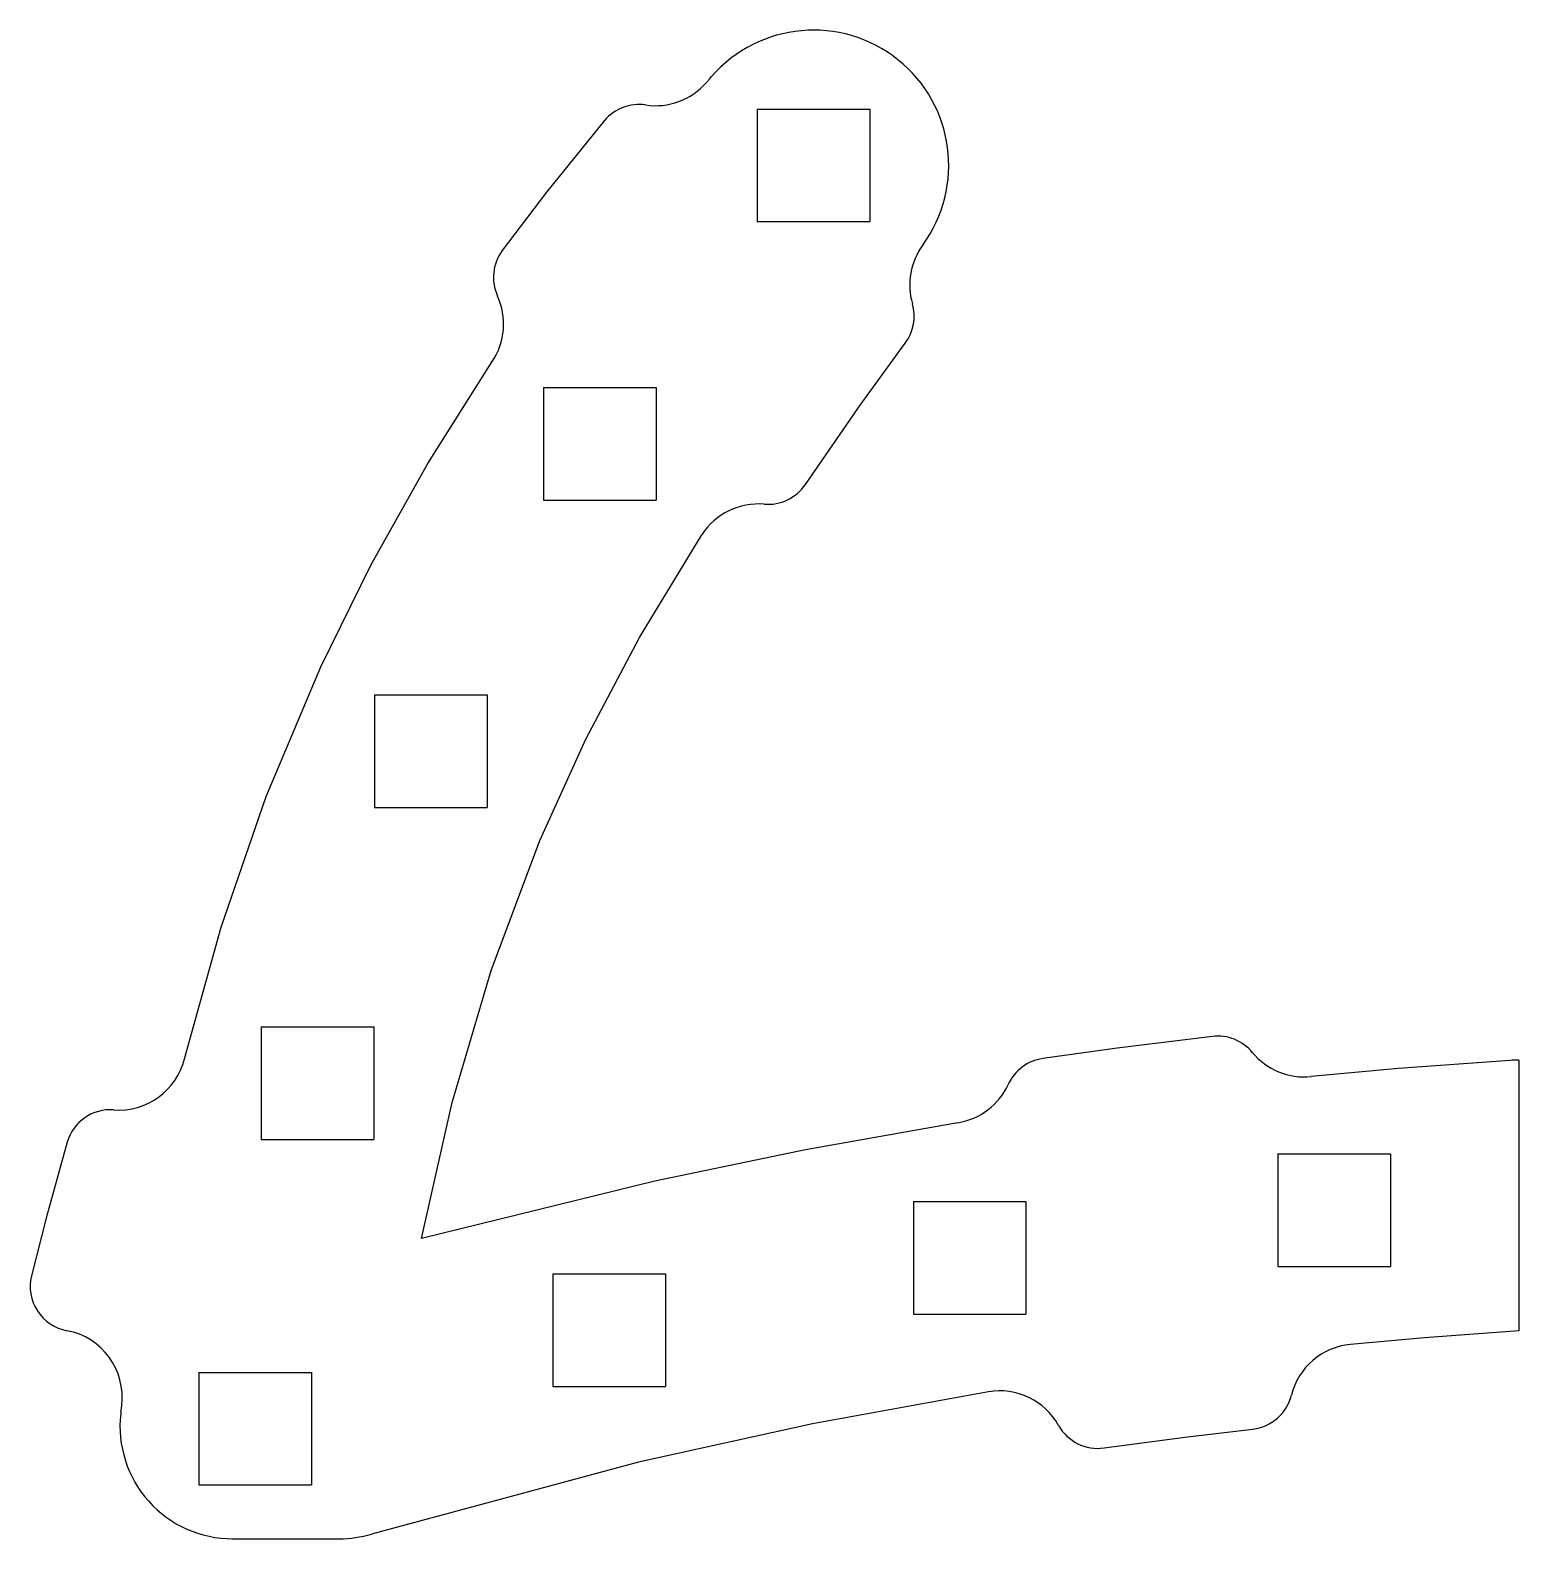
# Model space of a CAD drawing. Extents: x -82.4 to -16.3, y -70.6 to -3.7.
import ezdxf

# ---------------------------------------------------------------- set-up
doc = ezdxf.new("R2010")
doc.units = 0
doc.layers.add('VISIBLE', color=7, linetype='CONTINUOUS')

msp = doc.modelspace()

# ---------------------------------------------------------------- linework, layer by layer
at = {"layer": 'VISIBLE'}
for p, q in [((-50.085, -7.152), (-45.085, -7.152)), ((-50.085, -7.152), (-50.085, -12.152)), ((-45.085, -7.152), (-45.085, -12.152)), ((-50.085, -12.152), (-45.085, -12.152)), ((-59.567, -19.516), (-54.567, -19.516)), ((-59.567, -19.516), (-59.567, -24.516)), ((-54.567, -19.516), (-54.567, -24.516)), ((-59.567, -24.516), (-54.567, -24.516)), ((-67.07, -33.162), (-62.07, -33.162)), ((-67.07, -33.162), (-67.07, -38.162)), ((-62.07, -33.162), (-62.07, -38.162)), ((-67.07, -38.162), (-62.07, -38.162)), ((-72.097, -47.901), (-67.097, -47.901)), ((-72.097, -47.901), (-72.097, -52.901)), ((-67.097, -47.901), (-67.097, -52.901)), ((-16.282, -49.372), (-16.282, -61.384)), ((-72.097, -52.901), (-67.097, -52.901)), ((-26.975, -53.532), (-21.975, -53.532)), ((-26.975, -53.532), (-26.975, -58.532)), ((-21.975, -53.532), (-21.975, -58.532)), ((-43.156, -55.648), (-38.156, -55.648)), ((-43.156, -55.648), (-43.156, -60.648)), ((-38.156, -55.648), (-38.156, -60.648)), ((-59.154, -58.864), (-54.154, -58.864)), ((-59.154, -58.864), (-59.154, -63.864)), ((-54.154, -58.864), (-54.154, -63.864)), ((-26.975, -58.532), (-21.975, -58.532)), ((-43.156, -60.648), (-38.156, -60.648)), ((-74.876, -63.233), (-69.876, -63.233)), ((-74.876, -63.233), (-74.876, -68.233)), ((-69.876, -63.233), (-69.876, -68.233)), ((-59.154, -63.864), (-54.154, -63.864)), ((-74.876, -68.233), (-69.876, -68.233)), ((-73.37, -70.623), (-68.643, -70.623))]:
    msp.add_line(p, q, dxfattribs=at)
at = {"layer": 'VISIBLE', "flags": 128}
for points in [[(-52.335, -5.971), (-52.209, -5.826), (-52.109, -5.711)], [(-56.865, -7.662), (-59.445, -10.842), (-61.407, -13.44)], [(-47.947, -23.817), (-45.512, -20.297), (-43.514, -17.544)], [(-75.508, -49.309), (-73.885, -43.468), (-71.883, -37.674), (-69.46, -31.913), (-67.233, -27.398), (-64.701, -22.886), (-61.846, -18.366)], [(-64.982, -57.296), (-63.624, -51.258), (-61.898, -45.388), (-59.741, -39.622), (-57.698, -35.119), (-55.31, -30.605), (-52.538, -26.05)], [(-29.884, -48.318), (-34.107, -48.841), (-37.412, -49.301)], [(-16.666, -49.384), (-21.622, -49.75), (-25.506, -50.104)], [(-41.183, -52.154), (-47.936, -53.354), (-54.624, -54.74), (-64.982, -57.296)], [(-80.713, -53.013), (-81.638, -56.332), (-82.3, -58.947)], [(-16.282, -61.384), (-20.471, -61.695), (-23.755, -61.99)], [(-39.822, -64.091), (-47.638, -65.525), (-55.348, -67.221), (-67.204, -70.411)], [(-78.33, -64.994), (-78.31, -64.834), (-78.295, -64.708)], [(-34.69, -66.588), (-30.994, -66.097), (-28.09, -65.749)]]:
    msp.add_lwpolyline(points, dxfattribs=at)
at = {"layer": 'VISIBLE'}
for centre, radius, start, end in [((-47.585, -9.652), 6, 323.84749, 138.94178), ((-54.602, -4.006), 3, 261.54977, 319.07687), ((-55.337, -8.952), 2, 81.54977, 139.82211), ((-40.318, -14.962), 3, 143.84749, 196.15723), ((-59.794, -14.622), 2, 143.7775, 204.56555), ((-64.341, -16.701), 3, 326.27573, 24.56555), ((-45.12, -16.353), 2, 323.44898, 16.15723), ((-49.607, -22.701), 2, 265.24003, 326.0645), ((-50.022, -27.683), 3, 85.24003, 147.0094), ((-29.655, -50.305), 2, 39.58453, 96.57901), ((-78.421, -48.589), 3, 265.72397, 346.11987), ((-37.123, -51.28), 2, 98.31321, 155.32402), ((-25.801, -47.119), 3, 219.58453, 275.65045), ((-16.282, -55.372), 6, 90, 93.66923), ((-41.666, -49.193), 3, 279.26972, 335.32402), ((-78.793, -53.575), 2, 85.72397, 163.66588), ((-80.356, -59.418), 2, 166.39973, 259.45494), ((-81.271, -64.333), 3, 352.83003, 79.45494), ((-23.466, -64.976), 3, 95.51547, 165.94447), ((-39.331, -67.051), 3, 29.24687, 99.41228), ((-28.317, -63.762), 2, 276.49411, 345.94447), ((-73.37, -65.623), 5, 173.67711, 270), ((-72.376, -65.733), 6, 172.92241, 173.67711), ((-34.969, -64.608), 2, 209.24687, 277.99901), ((-68.643, -65.623), 5, 270, 286.73179)]:
    msp.add_arc(centre, radius, start, end, dxfattribs=at)

doc.saveas('drawing.dxf')
